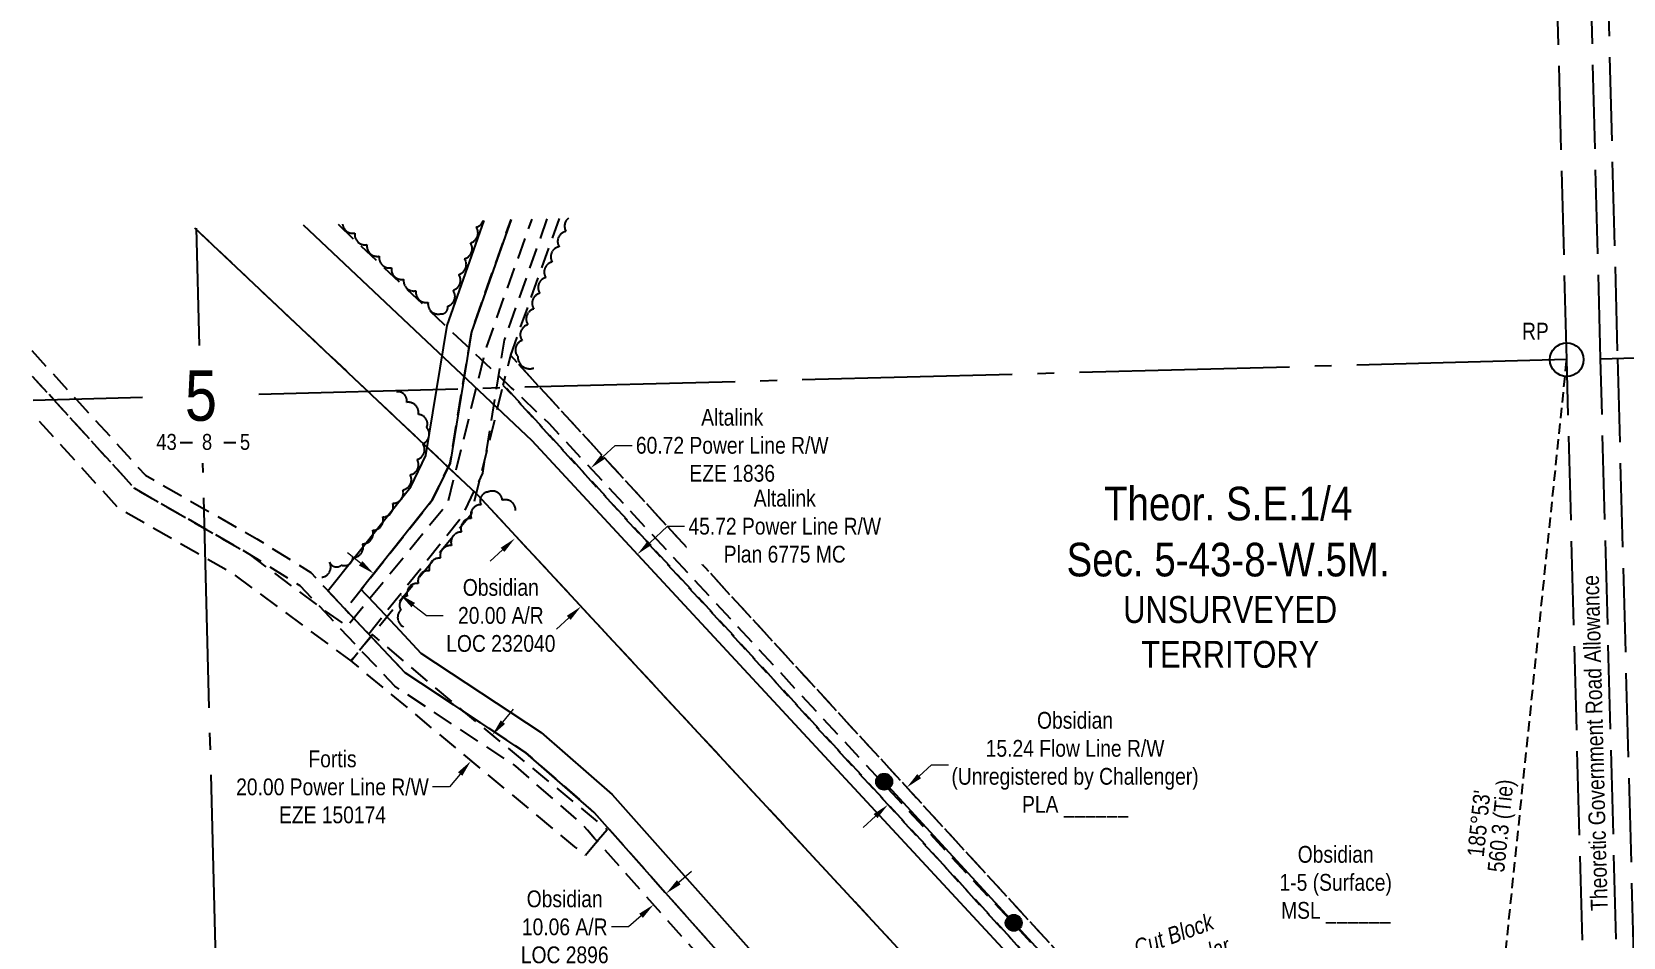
# Model space of a CAD drawing. Extents: x 626623 to 631574, y 5837036 to 5839705.
# Drawn here: x 626623 to 627570, y 5837640 to 5838179 of the extents above; entities that cross this region are included whole.
import ezdxf
from ezdxf.enums import TextEntityAlignment as Align

# ---------------------------------------------------------------- set-up
doc = ezdxf.new("R2010")
doc.units = 0
doc.header["$LTSCALE"] = 5
doc.header["$PDSIZE"] = 0.5
for name, pattern in [('0', [1, 1, 0]), ('foc-ACCESSROAD', [3.75, 2.5, -1.25]), ('foc-FLOWLINE', [3.75, 2.5, -1.25]), ('foc-QUARTERLINE', [33, 25, -3, 2, -3]), ('foc-TIELINE', [1.875, 1.25, -0.625]), ('foc-UNSURVEYED', [12.5, 10, -2.5]), ('POWERLINE5', [7.8, 2.4, -0.6, 0.6, -0.6, 0.6, -0.6, 2.4])]:
    doc.linetypes.add(name, pattern=pattern)
doc.layers.get('Defpoints').update_dxf_attribs({"color": 9})
for name, color, linetype in [('10', 1, 'Continuous'), ('35', 37, 'Continuous'), ('9', 3, 'Continuous'), ('AS-POWER', 104, 'foc-POWER'), ('AS-POWER-EXISTING', 72, 'POWERLINE5'), ('C-AR', 13, 'foc-ACCESSROAD'), ('C-FLOWLINE', 13, 'foc-FLOWLINE'), ('C-SYMBOL', 7, 'Continuous'), ('F-EZE', 190, 'foc-FLOWLINE'), ('F-RW', 190, 'Continuous'), ('L-BD', 7, 'Continuous'), ('L-QSEC', 8, 'foc-QUARTERLINE'), ('L-ROAD-T', 7, 'Continuous'), ('L-SECLBL', 7, 'Continuous'), ('L-TIE', 7, 'foc-TIELINE'), ('L-UNS-T', 3, 'Continuous'), ('L-USEC', 7, 'foc-UNSURVEYED'), ('T-BUSH', 110, '0'), ('T-BUSH-T', 110, 'Continuous')]:
    doc.layers.add(name, color=color, linetype=linetype)
for name, color, linetype, lineweight in [('C-AR-T', 13, 'Continuous', 9), ('C-RW-T', 13, 'Continuous', 9), ('C-WS-T', 13, 'Continuous', 9), ('F-EZE-T', 190, 'Continuous', 9), ('F-RW-T', 190, 'Continuous', 9)]:
    doc.layers.add(name, color=color, linetype=linetype, lineweight=lineweight)
doc.styles.add('175L', font='ARIALN.TTF', dxfattribs={"height": 20})
doc.styles.add('80', font='ARIALN.TTF', dxfattribs={"height": 10})
doc.styles.add('80CG', font='ARIALN.TTF', dxfattribs={"height": 10})
doc.styles.add('80L', font='ARIALN.TTF', dxfattribs={"height": 10})
doc.styles.add('80LS', font='ARIALNI.TTF', dxfattribs={"height": 10})
doc.styles.add('foc-LtypeFont', font='ARIALN.TTF', dxfattribs={"height": 7.35})
doc.styles.add('SIMPLEX', font='ARIALN.TTF')
doc.linetypes.add('foc-POWER', pattern='A,6,-1,["P",foc-LtypeFont,S=0.2,R=0,X=-0.625,Y=-0.75],-1.24,4', length=12.24)
doc.dimstyles.new('Compass 5 000', dxfattribs={"dimscale": 5, "dimtxt": 9, "dimasz": 2, "dimexe": 0.2, "dimexo": 0.0625, "dimgap": 0.5, "dimtad": 0, "dimtih": 1, "dimtoh": 1, "dimzin": 0, "dimdsep": 46, "dimtxsty": '80CG', "dimcen": 0.1, "dimse1": 1, "dimse2": 1, "dimclrd": 256, "dimclrt": 256, "dimaunit": 1, "dimadec": 4, "dimazin": 0, "dimtfac": 0.06, "dimtofl": 0, "dimtmove": 0, "dimatfit": 1, "dimfxl": 0.2, "dimtolj": 1, "dimtzin": 0, "dimlwd": -1, "dimarcsym": 0})

# ---------------------------------------------------------------- blocks, each defined once
blk = doc.blocks.new('L-SECLBL')
at = {"layer": '9', "color": 7}
for p, q in [((-5.08, -27.83), (-12.29, -27.83)), ((20.7, -27.83), (13.5, -27.83))]:
    blk.add_line(p, q, dxfattribs=at)
at = {"layer": '10', "color": 2, "style": 'SIMPLEX'}
blk.add_attdef('SEC', text='', height=30, dxfattribs=at).set_placement((0, 0), align=Align.MIDDLE)
at = {"layer": '10', "color": 5, "style": '80L'}
blk.add_attdef('TWP', text='', height=9.5, dxfattribs=at).set_placement((-14.43, -27.37), align=Align.MIDDLE_RIGHT)
blk.add_attdef('RGE', text='', height=9.5, dxfattribs=at).set_placement((3.62, -27.37), align=Align.MIDDLE_CENTER)
blk.add_attdef('MER', text='', height=9.5, dxfattribs=at).set_placement((23.17, -27.37), align=Align.MIDDLE_LEFT)
blk = doc.blocks.new('*D535')
at = {"layer": 'Defpoints', "color": 0, "transparency": 16777216}
for p in [(626955.4, 5837919.03), (627307.61, 5837538.95), (627262.52, 5837497.17)]:
    blk.add_point(p, dxfattribs=at)
at = {"layer": 'F-EZE-T', "transparency": 16777216}
for p, q in [((626962.74, 5837925.83), (626970.07, 5837932.63)), ((626970.07, 5837932.63), (626980.07, 5837932.63)), ((626902.98, 5837870.46), (626895.65, 5837863.66))]:
    blk.add_line(p, q, dxfattribs=at)
for points in [[(626961.6, 5837927.05), (626963.87, 5837924.61), (626955.4, 5837919.03)], [(626901.85, 5837871.68), (626904.11, 5837869.24), (626910.32, 5837877.26)]]:
    blk.add_solid(points, dxfattribs=at)
at = {"layer": 'F-EZE-T', "transparency": 16777216, "insert": (627039.62, 5837932.63), "char_height": 10, "attachment_point": 5, "style": '80CG'}
blk.add_mtext('\\A1;Altalink\\P60.72 Power Line R/W\\PEZE 1836', dxfattribs=at)
blk = doc.blocks.new('*D541')
at = {"layer": 'Defpoints', "color": 0, "transparency": 16777216}
for p in [(626884.13, 5837744.74), (626911.57, 5837748.06), (626898.84, 5837732.62)]:
    blk.add_point(p, dxfattribs=at)
at = {"layer": 'F-EZE-T', "transparency": 16777216}
for p, q in [((626903.22, 5837767.9), (626909.58, 5837775.62)), ((626877.77, 5837737.02), (626871.41, 5837729.31)), ((626871.41, 5837729.31), (626861.41, 5837729.31))]:
    blk.add_line(p, q, dxfattribs=at)
for points in [[(626901.93, 5837768.96), (626904.5, 5837766.84), (626896.86, 5837760.18)], [(626876.48, 5837738.08), (626879.06, 5837735.96), (626884.13, 5837744.74)]]:
    blk.add_solid(points, dxfattribs=at)
at = {"layer": 'F-EZE-T', "transparency": 16777216, "insert": (626801.82, 5837729.31), "char_height": 10, "attachment_point": 5, "style": '80CG'}
blk.add_mtext('\\A1;Fortis\\P20.00 Power Line R/W\\PEZE 150174', dxfattribs=at)
blk = doc.blocks.new('*D546')
at = {"layer": 'C-RW-T', "transparency": 16777216}
for p, q in [((627007.82, 5837672.58), (627015.3, 5837679.22)), ((626977.89, 5837645.99), (626967.89, 5837645.99)), ((626985.36, 5837652.63), (626977.89, 5837645.99))]:
    blk.add_line(p, q, dxfattribs=at)
for points in [[(627006.71, 5837673.83), (627008.93, 5837671.34), (627000.34, 5837665.94)], [(626984.25, 5837653.88), (626986.47, 5837651.39), (626992.84, 5837659.28)]]:
    blk.add_solid(points, dxfattribs=at)
at = {"layer": 'Defpoints', "color": 0, "transparency": 16777216}
for p in [(626998.1, 5837668.46), (626990.6, 5837661.79), (626992.84, 5837659.28)]:
    blk.add_point(p, dxfattribs=at)
at = {"layer": 'C-RW-T', "transparency": 16777216, "insert": (626939.96, 5837645.99), "char_height": 10, "attachment_point": 5, "style": '80CG'}
blk.add_mtext('\\A1;Obsidian\\P10.06 A/R\\PLOC 2896', dxfattribs=at)
blk = doc.blocks.new('*D549')
at = {"layer": 'C-AR-T', "transparency": 16777216}
for p, q in [((626818.58, 5837862.48), (626810.75, 5837868.7)), ((626849.86, 5837837.58), (626857.68, 5837831.36)), ((626857.68, 5837831.36), (626867.68, 5837831.36))]:
    blk.add_line(p, q, dxfattribs=at)
for points in [[(626819.61, 5837863.78), (626817.54, 5837861.17), (626826.4, 5837856.25)], [(626850.9, 5837838.89), (626848.82, 5837836.28), (626842.03, 5837843.81)]]:
    blk.add_solid(points, dxfattribs=at)
at = {"layer": 'Defpoints', "color": 0, "transparency": 16777216}
for p in [(626835.61, 5837867.82), (626851.24, 5837855.38), (626842.03, 5837843.81)]:
    blk.add_point(p, dxfattribs=at)
at = {"layer": 'C-AR-T', "transparency": 16777216, "insert": (626901.97, 5837831.36), "char_height": 10, "attachment_point": 5, "style": '80CG'}
blk.add_mtext('\\A1;Obsidian\\P20.00 A/R\\PLOC 232040', dxfattribs=at)
blk = doc.blocks.new('*D608')
at = {"layer": 'Defpoints', "color": 0, "transparency": 16777216}
for p in [(626983.22, 5837867.85), (627031.52, 5837815.73), (626997.99, 5837784.66)]:
    blk.add_point(p, dxfattribs=at)
at = {"layer": 'F-RW-T', "transparency": 16777216}
for p, q in [((626990.55, 5837874.64), (627001.18, 5837884.49)), ((627001.18, 5837884.49), (627011.18, 5837884.49)), ((626942.36, 5837829.99), (626935.03, 5837823.19))]:
    blk.add_line(p, q, dxfattribs=at)
for points in [[(626989.42, 5837875.87), (626991.69, 5837873.42), (626983.22, 5837867.85)], [(626941.23, 5837831.21), (626943.49, 5837828.76), (626949.7, 5837836.78)]]:
    blk.add_solid(points, dxfattribs=at)
at = {"layer": 'F-RW-T', "transparency": 16777216, "insert": (627070.87, 5837884.49), "char_height": 10, "attachment_point": 5, "style": '80CG', "bg_fill": 3, "box_fill_scale": 1.1, "bg_fill_color": 256, "bg_fill_true_color": 13158600, "bg_fill_transparency": 0}
blk.add_mtext('\\A1;Altalink\\P45.72 Power Line R/W\\PPlan 6775 MC', dxfattribs=at)
blk = doc.blocks.new('*U626')
at = {"layer": '35', "color": 3}
blk.add_circle((0, 0), 10, dxfattribs=at)
at = {"layer": '35', "color": 3, "style": '80'}
blk.add_attdef('RP_001', (-26.62, 11.96), '', height=10, dxfattribs=at)
blk = doc.blocks.new('POWERPOLE')
h = blk.add_hatch(color=255)
edge = h.paths.add_edge_path()
edge.add_arc((0, 0), 0.96, 0, 360)
at = {"linetype": 'Continuous'}
for p, q in [((0.68, -0.68), (-0.68, 0.68)), ((-0.68, -0.68), (0.68, 0.68))]:
    blk.add_line(p, q, dxfattribs=at)
blk.add_circle((0, 0), 0.96, dxfattribs=at)
blk = doc.blocks.new('*D632')
at = {"layer": 'C-RW-T', "transparency": 16777216}
for p, q in [((627150.85, 5837735.79), (627158.22, 5837742.55)), ((627158.22, 5837742.55), (627168.22, 5837742.55)), ((627124.88, 5837711.99), (627117.51, 5837705.23))]:
    blk.add_line(p, q, dxfattribs=at)
for points in [[(627149.73, 5837737.02), (627151.98, 5837734.56), (627143.48, 5837729.04)], [(627123.76, 5837713.21), (627126.01, 5837710.76), (627132.26, 5837718.74)]]:
    blk.add_solid(points, dxfattribs=at)
at = {"layer": 'Defpoints', "color": 0, "transparency": 16777216}
for p in [(627143.48, 5837729.04), (627144.89, 5837727.5), (627133.66, 5837717.21)]:
    blk.add_point(p, dxfattribs=at)
at = {"layer": 'C-RW-T', "transparency": 16777216, "insert": (627243.57, 5837742.55), "char_height": 10, "attachment_point": 5, "style": '80CG', "bg_fill": 3, "box_fill_scale": 1.1, "bg_fill_color": 256, "bg_fill_true_color": 13158600, "bg_fill_transparency": 0}
blk.add_mtext('\\A1;Obsidian\\P15.24 Flow Line R/W\\P(Unregistered by Challenger)\\PPLA ______', dxfattribs=at)

msp = doc.modelspace()

# ---------------------------------------------------------------- linework, layer by layer
at = {"layer": 'AS-POWER', "flags": 128}
msp.add_lwpolyline([(627130.021, 5837732.433), (627207.095, 5837648.413), (627284.32, 5837564.219), (627361.31, 5837480.33), (627429.124, 5837406.333)], dxfattribs=at)
at = {"layer": 'C-AR', "flags": 128}
for points in [[(626929.422, 5838067.57), (626904.019, 5837995.291), (626891.028, 5837916.067), (626878.265, 5837889.342), (626823.349, 5837820.331), (626809.514, 5837835.054), (626861.204, 5837900.011), (626871.766, 5837922.128), (626884.555, 5838000.267), (626908.02, 5838067)], [(626622.956, 5837989.048), (626649.332, 5837960.105), (626690.594, 5837914.833), (626725.366, 5837894.949), (626756.869, 5837876.935), (626788.877, 5837857.014), (626798.165, 5837847.13), (626811.591, 5837832.843), (626813.264, 5837831.063), (626823.608, 5837820.022), (626825.702, 5837817.827), (626832.219, 5837810.892), (626845.045, 5837797.244), (626873.558, 5837778.385), (626916.923, 5837749.704), (626957.565, 5837714.121), (627053.864, 5837605.66), (627067.151, 5837590.696), (627087.064, 5837568.269), (627088.572, 5837565.551), (627095.85, 5837552.445), (627104.921, 5837536.109), (627123.222, 5837491.542), (627153.43, 5837408.904), (627159.095, 5837393.406), (627176.476, 5837345.862), (627191.546, 5837157.881), (627195.174, 5837133.728), (627198.783, 5837109.703), (627200.647, 5837103.593), (627212.887, 5837063.478), (627231.221, 5837035.991)], [(627219.288, 5837035.721), (627203.717, 5837059.047), (627190.21, 5837103.314), (627188.942, 5837107.474), (627185.038, 5837133.458), (627181.542, 5837156.73), (627166.756, 5837341.158), (627153.722, 5837377.573), (627148.159, 5837393.119), (627143.028, 5837407.455), (627142.602, 5837408.614), (627111.502, 5837493.29), (627098.713, 5837526.378), (627097.546, 5837528.677), (627087.081, 5837547.585), (627079.817, 5837560.693), (627078.85, 5837562.449), (626957.789, 5837698.73), (626953.533, 5837703.521), (626950.497, 5837707.012), (626910.838, 5837741.731), (626838.873, 5837789.329), (626817.26, 5837812.249), (626797.421, 5837833.289), (626782.578, 5837849.031), (626751.29, 5837868.529), (626725.678, 5837883.174), (626684.221, 5837906.882), (626636.036, 5837959.75), (626623.383, 5837973.635)]]:
    msp.add_lwpolyline(points, dxfattribs=at)
at = {"layer": 'F-EZE', "flags": 128}
for points in [[(626623.383, 5837973.636), (626684.221, 5837906.882), (626751.29, 5837868.529), (626799.766, 5837832.356), (626810.306, 5837824.938), (626870.539, 5837898.426), (626893.256, 5837990.645), (626920.545, 5838067.333)], [(626936.606, 5838067.761), (626907.625, 5837986.338), (627431.077, 5837415.327), (627553.587, 5837418.574), (627581.424, 5837419.298), (627581.841, 5837403.741), (627554.005, 5837402.999), (627417.03, 5837399.341), (627356.193, 5837397.717), (627165.522, 5837392.604), (627161.44, 5837392.474), (627155.125, 5837392.273), (627150.503, 5837392.187), (627144.628, 5837392.077), (627026.823, 5837388.94), (627026.651, 5837395.489), (627026.431, 5837403.343), (627026.415, 5837404.489), (627111.883, 5837406.813), (627116.185, 5837406.926), (627118.818, 5837406.996), (627144.947, 5837407.682), (627148.902, 5837407.786), (627149.608, 5837407.805), (627155.775, 5837407.972), (627159.67, 5837408.077), (627411.296, 5837414.715), (626903.327, 5837968.837), (626884.287, 5837891.545), (626812.87, 5837804.413), (626743.601, 5837855.653), (626674.666, 5837895.106), (626624.019, 5837950.678)], [(626805.126, 5838064.26), (626855.906, 5838016.313), (626868.303, 5838004.608), (626881.321, 5837992.317), (626884.432, 5837989.38), (626889.531, 5837984.565), (626908.154, 5837966.978), (626930.427, 5837945.953), (627681.341, 5837136.523), (627600.582, 5837134.371), (627479.1, 5837265.47), (626888.112, 5837903.242), (626719.908, 5838061.991)]]:
    msp.add_lwpolyline(points, dxfattribs=at)
msp.add_lwpolyline([(626960.134, 5837697.797), (626952.43, 5837688.451), (626945.96, 5837693.783), (626812.87, 5837804.413), (626825.544, 5837819.875), (626875.903, 5837777.453), (626965.158, 5837703.894), (626960.134, 5837697.797)], close=True, dxfattribs=at)
at = {"layer": 'F-RW'}
for points in [[(627053.864, 5837605.66), (626957.565, 5837714.121), (626916.923, 5837749.704), (626873.558, 5837778.385), (626845.045, 5837797.244), (626832.219, 5837810.892), (626825.702, 5837817.827), (626799.131, 5837846.102), (626848.406, 5837908.021), (626857.312, 5837926.648), (626869.97, 5838003.993), (626891.965, 5838066.572)], [(626908.022, 5838067), (626884.555, 5838000.267), (626871.766, 5837922.128), (626861.185, 5837899.987), (626818.947, 5837846.908), (626821.135, 5837844.57), (626822.833, 5837842.754), (626833.179, 5837831.699), (626841.794, 5837822.494), (626854.377, 5837809.048), (626926.045, 5837761.656), (626968.159, 5837724.78), (627065.077, 5837615.616)]]:
    msp.add_lwpolyline(points, dxfattribs=at)
at = {"layer": 'L-QSEC'}
for p, q in [((626722.792, 5837992.075), (626720.938, 5838062.018)), ((627556.221, 5837984.217), (628369.236, 5838005.83)), ((627536.108, 5837983.683), (626758.083, 5837963.001)), ((626688.825, 5837961.16), (626623.776, 5837959.431)), ((626745.993, 5837116.71), (626724.647, 5837922.1))]:
    msp.add_line(p, q, dxfattribs=at)
at = {"layer": 'L-TIE'}
msp.add_line((627478.617, 5837426.56), (627536.108, 5837983.682), dxfattribs=at)
at = {"layer": 'L-USEC'}
for p, q in [((627536.108, 5837983.683), (627515.031, 5838787.801)), ((627556.222, 5837984.21), (627535.144, 5838788.328)), ((627545.185, 5838788.603), (627566.263, 5837984.484)), ((627558.786, 5837138.338), (627536.108, 5837983.683)), ((627578.898, 5837138.873), (627556.221, 5837984.222)), ((627566.263, 5837984.484), (627588.804, 5837144.21))]:
    msp.add_line(p, q, dxfattribs=at)
at = {"layer": 'T-BUSH', "flags": 128}
for points in [[(626807.818, 5838064.332, 0.4416017), (626815.111, 5838059.02, 0.5205671), (626822.375, 5838052.147, 0.5205671), (626829.639, 5838045.275, 0.5205671), (626836.903, 5838038.402, 0.5205671), (626844.167, 5838031.529, 0.5205671), (626851.431, 5838024.656, 0.5205671), (626858.695, 5838017.784, 0.5205671), (626865.959, 5838010.911, 0.5205671), (626870.354, 5838015.502, 0.5205671), (626873.524, 5838024.986, 0.5205671), (626876.89, 5838034.401, 0.5205671), (626880.364, 5838043.778, 0.5205671), (626883.839, 5838053.155, 0.5205671), (626887.313, 5838062.532, 0.256004), (626891.576, 5838066.562)], [(626942.175, 5838067.909, 0.3756378), (626940.727, 5838060.004, 0.5205671), (626936.627, 5838050.883, 0.5205671), (626932.526, 5838041.762, 0.5205671), (626928.711, 5838032.524, 0.5205671), (626925.18, 5838023.168, 0.5205671), (626921.649, 5838013.812, 0.5205671), (626918.117, 5838004.456, 0.5205671), (626914.586, 5837995.101, 0.5205671), (626912.067, 5837985.458, 0.5205671), (626921.503, 5837978.669)], [(626795.51, 5837854.17, 0.5205671), (626800.134, 5837863.037, 0.5205671), (626807.157, 5837861.428, 0.5205671), (626813.993, 5837865.935, 0.5205671), (626819.757, 5837874.106, 0.5205671), (626825.735, 5837882.122, 0.5205671), (626831.713, 5837890.139, 0.5205671), (626837.691, 5837898.155, 0.5205671), (626843.669, 5837906.171, 0.5205671), (626848.002, 5837915.169, 0.5205671), (626852.219, 5837924.237, 0.5205671), (626855.484, 5837933.641, 0.5205671), (626857.913, 5837943.342, 0.5205671), (626852.895, 5837951.047, 0.5205671), (626845.941, 5837958.233, 0.5205671), (626839.875, 5837964.502, 0.5205671)], [(626910.71, 5837893.789, 0.5205671), (626902.888, 5837900.019, 0.5205671), (626894.347, 5837904.906, 0.5205671), (626890.175, 5837897.338, 0.5205671), (626884.351, 5837889.209, 0.5205671), (626878.527, 5837881.08, 0.5205671), (626872.65, 5837872.993, 0.5205671), (626866.046, 5837865.484, 0.5205671), (626859.442, 5837857.975, 0.5205671), (626852.838, 5837850.466, 0.5205671), (626846.234, 5837842.957, 0.5205671), (626842.465, 5837834.629, 0.5205671), (626844.074, 5837824.599, 0.5205671)]]:
    msp.add_lwpolyline(points, format="xyb", dxfattribs=at)

# ---------------------------------------------------------------- block references
at = {"layer": '35', "color": 6, "xscale": 0.99964865, "yscale": 0.99964865, "zscale": 0.99964865}
msp.add_blockref('*U626', (627536.108, 5837983.682), dxfattribs=at).add_auto_attribs({'RP_001': 'RP'})
at = {"layer": 'AS-POWER-EXISTING', "xscale": 5.000000000000018, "yscale": 5.000000000000018, "zscale": 5.000000000000018}
for p in [(627130.021, 5837732.433), (627207.095, 5837648.413)]:
    msp.add_blockref('POWERPOLE', p, dxfattribs=at)
at = {"layer": 'L-SECLBL', "color": 2}
msp.add_blockref('L-SECLBL', (626723.587, 5837962.084), dxfattribs=at).add_auto_attribs({'SEC': '5', 'TWP': '43', 'RGE': '8', 'MER': '5'})

# ---------------------------------------------------------------- texts
at = {"layer": 'C-WS-T', "insert": (627398.637, 5837671.099), "char_height": 10, "attachment_point": 5, "style": '80CG'}
msp.add_mtext('\\A1;Obsidian\\P1-5 (Surface)\\PMSL ______', dxfattribs=at)
at = {"layer": 'L-BD', "style": '80L'}
for s, height, p in [('560.3 (Tie)', 9.99649, (627497.916, 5837706.096)), ("185°53'", 9.9965, (627483.746, 5837707.558))]:
    msp.add_text(s, height=height, rotation=84.1083, dxfattribs=at).set_placement(p, align=Align.MIDDLE)
at = {"layer": 'L-ROAD-T', "style": '80L'}
msp.add_text('Theoretic Government Road Allowance', height=10, rotation=91.521756, dxfattribs=at).set_placement((627552.817, 5837755.517), align=Align.MIDDLE_CENTER)

# ---------------------------------------------------------------- dimensions: what is measured, and where the dimension line sits
at = {"layer": 'C-AR-T'}
dim = msp.add_linear_dim(base=(626842.033, 5837843.811), p1=(626835.608, 5837867.818), p2=(626851.239, 5837855.38), angle=321.488961, text='Obsidian\\P20.00 A/R\\PLOC 232040', dimstyle='Compass 5 000', dxfattribs=at)
dim.commit()
dim.dimension.update_dxf_attribs({"geometry": '*D549', "text_midpoint": (626901.973, 5837831.357), "dimtype": 161})
at = {"layer": 'C-RW-T'}
dim = msp.add_aligned_dim(p1=(626998.105, 5837668.461), p2=(626990.6, 5837661.795), distance=3.369, text='Obsidian\\P10.06 A/R\\PLOC 2896', dimstyle='Compass 5 000', dxfattribs=at)
dim.commit()
dim.dimension.update_dxf_attribs({"geometry": '*D546', "text_midpoint": (626939.955, 5837645.993)})
at = {"layer": 'F-EZE-T'}
dim = msp.add_linear_dim(base=(626884.131, 5837744.74), p1=(626911.569, 5837748.059), p2=(626898.842, 5837732.616), angle=230.506031, text='Fortis\\P20.00 Power Line R/W\\PEZE 150174', dimstyle='Compass 5 000', dxfattribs=at)
dim.commit()
dim.dimension.update_dxf_attribs({"geometry": '*D541', "text_midpoint": (626801.817, 5837729.306), "dimtype": 161})

# ---------------------------------------------------------------- next in the draw order: texts
at = {"layer": 'C-SYMBOL', "color": 3, "insert": (627334.639, 5837908.008), "char_height": 20, "width": 190.50014, "attachment_point": 2, "style": '175L', "bg_fill": 3, "box_fill_scale": 1.15, "bg_fill_color": 256, "bg_fill_true_color": 256, "bg_fill_transparency": 0}
msp.add_mtext('Theor. S.E.1/4 \\PSec. 5-43-8-W.5M.', dxfattribs=at)
at = {"layer": 'L-UNS-T', "color": 3, "insert": (627335.854, 5837821.487), "char_height": 16, "attachment_point": 5, "style": '80L', "bg_fill": 3, "box_fill_scale": 1.15, "bg_fill_color": 256, "bg_fill_true_color": 256, "bg_fill_transparency": 0}
msp.add_mtext_dynamic_manual_height_columns('UNSURVEYED TERRITORY', width=126.36934, gutter_width=47.483, heights=[0], dxfattribs=at)

# ---------------------------------------------------------------- next in the draw order: linework, layer by layer
at = {"layer": 'C-FLOWLINE', "flags": 128}
msp.add_lwpolyline([(627431.089, 5837415.327), (626907.629, 5837986.304), (626903.252, 5837968.535), (627410.908, 5837414.797), (627431.077, 5837415.327)], dxfattribs=at)
at = {"layer": 'F-RW', "flags": 128}
msp.add_lwpolyline([(626719.908, 5838061.991), (626888.112, 5837903.242), (627479.1, 5837265.47), (627618.779, 5837114.734), (627679.585, 5837116.356), (626920.595, 5837935.429), (626784.669, 5838063.715)], dxfattribs=at)

# ---------------------------------------------------------------- next in the draw order: dimensions: what is measured, and where the dimension line sits
at = {"layer": 'C-RW-T'}
dim = msp.add_linear_dim(base=(627143.482, 5837729.036), p1=(627133.664, 5837717.207), p2=(627144.891, 5837727.499), angle=42.513277, text='Obsidian\\P15.24 Flow Line R/W\\P(Unregistered by Challenger)\\PPLA ______', dimstyle='Compass 5 000', override={"dimtfill": 1}, dxfattribs=at)
dim.commit()
dim.dimension.update_dxf_attribs({"geometry": '*D632', "text_midpoint": (627243.569, 5837742.551), "dimtype": 161})

# ---------------------------------------------------------------- next in the draw order: dimensions: what is measured, and where the dimension line sits
at = {"layer": 'F-EZE-T'}
dim = msp.add_linear_dim(base=(626955.4, 5837919.034), p1=(627262.523, 5837497.174), p2=(627307.608, 5837538.952), angle=42.820076, text='Altalink\\P60.72 Power Line R/W\\PEZE 1836', dimstyle='Compass 5 000', dxfattribs=at)
dim.commit()
dim.dimension.update_dxf_attribs({"geometry": '*D535', "text_midpoint": (627039.62, 5837932.627), "dimtype": 161})

# ---------------------------------------------------------------- next in the draw order: texts
at = {"layer": 'T-BUSH-T', "insert": (627300.539, 5837646.056), "char_height": 9.99072, "width": 58.98109, "attachment_point": 2, "rotation": 20, "style": '80LS', "bg_fill": 3, "box_fill_scale": 1.15, "bg_fill_color": 256, "bg_fill_transparency": 0}
msp.add_mtext('{\\C48;Cut Block}\\P5cm Poplar', dxfattribs=at)

# ---------------------------------------------------------------- next in the draw order: dimensions: what is measured, and where the dimension line sits
at = {"layer": 'F-RW-T'}
dim = msp.add_linear_dim(base=(626983.22, 5837867.848), p1=(626997.992, 5837784.664), p2=(627031.516, 5837815.728), angle=42.819565, text='Altalink\\P45.72 Power Line R/W\\PPlan 6775 MC', dimstyle='Compass 5 000', override={"dimtfill": 1}, dxfattribs=at)
dim.commit()
dim.dimension.update_dxf_attribs({"geometry": '*D608', "text_midpoint": (627070.865, 5837884.487), "dimtype": 161})

doc.saveas('drawing.dxf')
